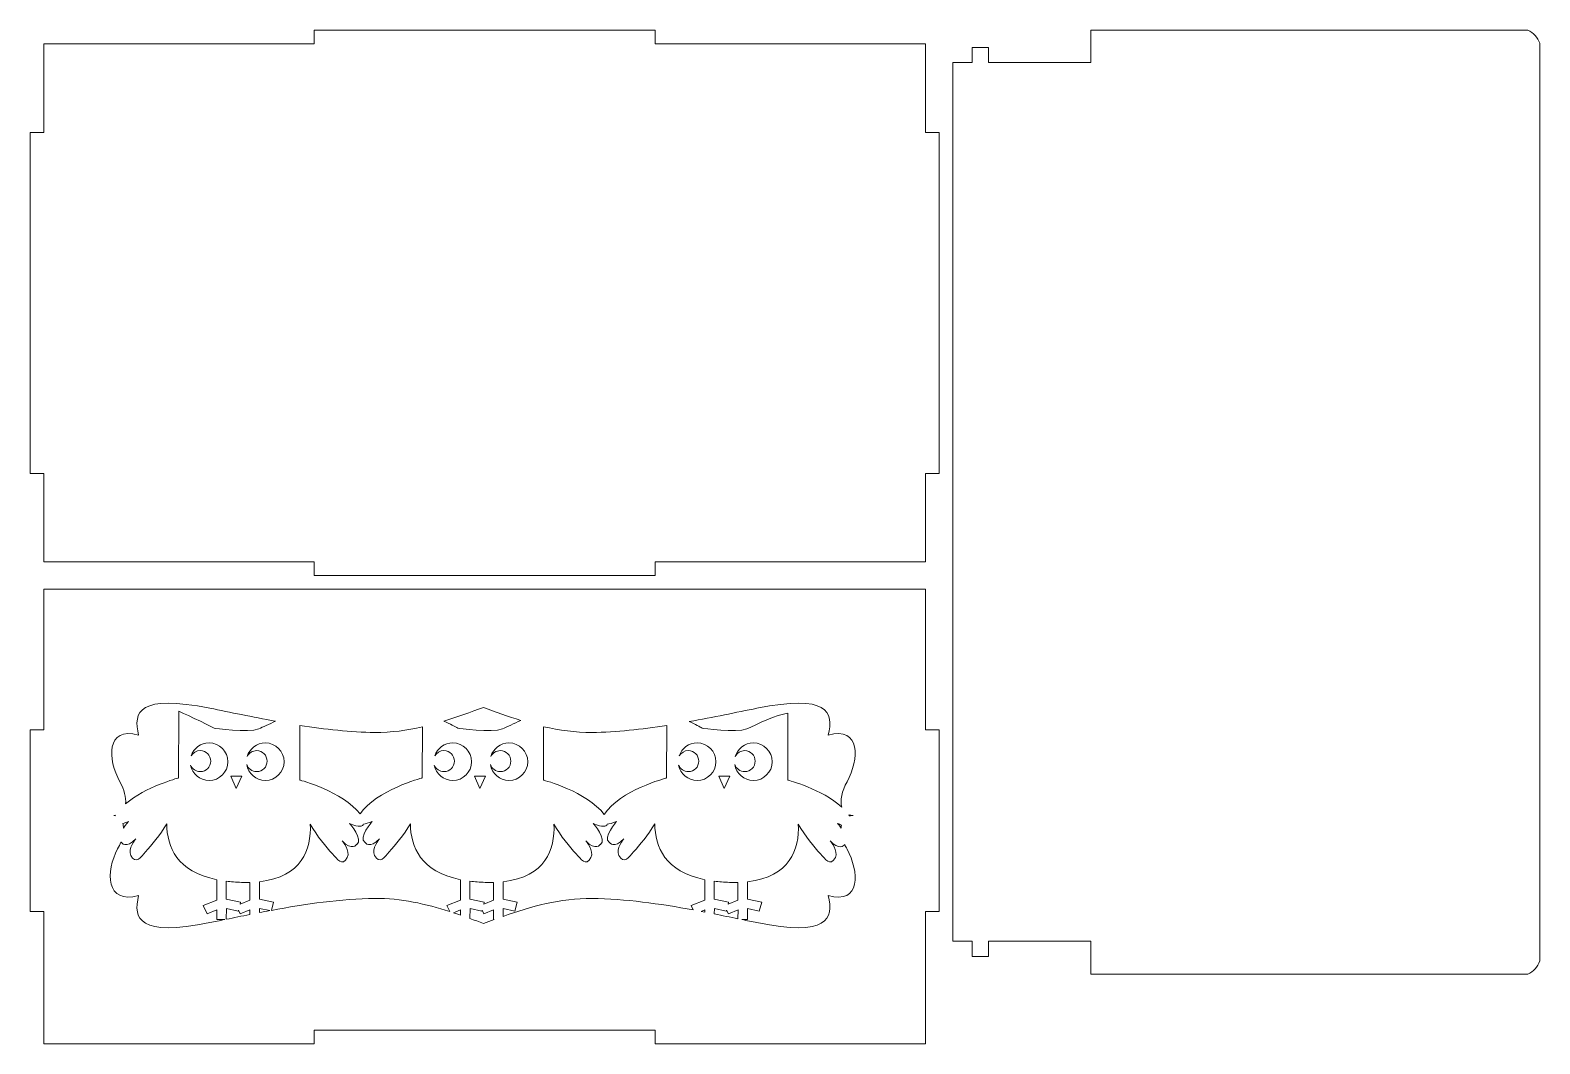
# Model space of a CAD drawing. Header units: millimetres. Extents: x -3306 to 3306, y -396 to 396.
# Drawn here: x -3182.8 to -2850.6, y -283.9 to -60.9 of the extents above; entities that cross this region are included whole.
import ezdxf

# ---------------------------------------------------------------- set-up
doc = ezdxf.new("R2010")
doc.units = ezdxf.units.MM
doc.header["$MEASUREMENT"] = 0
doc.layers.add('Camada 1', color=7, linetype='Continuous')

msp = doc.modelspace()

# ---------------------------------------------------------------- linework, layer by layer
at = {"layer": 'Camada 1', "color": 250, "lineweight": 20}
for points, knots in [([(-3045.3258, -60.876), (-3045.3258, -60.876), (-3120.3258, -60.876), (-3120.3258, -60.876), (-3120.3258, -60.876), (-3120.3258, -60.876), (-3120.3258, -63.876), (-3120.3258, -63.876), (-3120.3258, -63.876), (-3120.3258, -63.876), (-3179.8258, -63.876), (-3179.8258, -63.876), (-3179.8258, -63.876), (-3179.8258, -63.876), (-3179.8258, -83.376), (-3179.8258, -83.376), (-3179.8258, -83.376), (-3179.8258, -83.376), (-3182.8258, -83.376), (-3182.8258, -83.376), (-3182.8258, -83.376), (-3182.8258, -83.376), (-3182.8258, -158.376), (-3182.8258, -158.376), (-3182.8258, -158.376), (-3182.8258, -158.376), (-3179.8258, -158.376), (-3179.8258, -158.376), (-3179.8258, -158.376), (-3179.8258, -158.376), (-3179.8258, -177.876), (-3179.8258, -177.876), (-3179.8258, -177.876), (-3179.8258, -177.876), (-3120.3258, -177.876), (-3120.3258, -177.876), (-3120.3258, -177.876), (-3120.3258, -177.876), (-3120.3258, -180.876), (-3120.3258, -180.876), (-3120.3258, -180.876), (-3120.3258, -180.876), (-3045.3258, -180.876), (-3045.3258, -180.876), (-3045.3258, -180.876), (-3045.3258, -180.876), (-3045.3258, -177.876), (-3045.3258, -177.876), (-3045.3258, -177.876), (-3045.3258, -177.876), (-2985.8258, -177.876), (-2985.8258, -177.876), (-2985.8258, -177.876), (-2985.8258, -177.876), (-2985.8258, -158.376), (-2985.8258, -158.376), (-2985.8258, -158.376), (-2985.8258, -158.376), (-2982.8258, -158.376), (-2982.8258, -158.376), (-2982.8258, -158.376), (-2982.8258, -158.376), (-2982.8258, -83.376), (-2982.8258, -83.376), (-2982.8258, -83.376), (-2982.8258, -83.376), (-2985.8258, -83.376), (-2985.8258, -83.376), (-2985.8258, -83.376), (-2985.8258, -83.376), (-2985.8258, -63.876), (-2985.8258, -63.876), (-2985.8258, -63.876), (-2985.8258, -63.876), (-3045.3258, -63.876), (-3045.3258, -63.876), (-3045.3258, -63.876), (-3045.3258, -63.876), (-3045.3258, -60.876), (-3045.3258, -60.876)], [0, 0, 0, 0, 0.04761905, 0.04761905, 0.04761905, 0.04761905, 0.0952381, 0.0952381, 0.0952381, 0.0952381, 0.14285714, 0.14285714, 0.14285714, 0.14285714, 0.19047619, 0.19047619, 0.19047619, 0.19047619, 0.23809524, 0.23809524, 0.23809524, 0.23809524, 0.28571429, 0.28571429, 0.28571429, 0.28571429, 0.33333333, 0.33333333, 0.33333333, 0.33333333, 0.38095238, 0.38095238, 0.38095238, 0.38095238, 0.42857143, 0.42857143, 0.42857143, 0.42857143, 0.47619048, 0.47619048, 0.47619048, 0.47619048, 0.52380952, 0.52380952, 0.52380952, 0.52380952, 0.57142857, 0.57142857, 0.57142857, 0.57142857, 0.61904762, 0.61904762, 0.61904762, 0.61904762, 0.66666667, 0.66666667, 0.66666667, 0.66666667, 0.71428571, 0.71428571, 0.71428571, 0.71428571, 0.76190476, 0.76190476, 0.76190476, 0.76190476, 0.80952381, 0.80952381, 0.80952381, 0.80952381, 0.85714286, 0.85714286, 0.85714286, 0.85714286, 0.9047619, 0.9047619, 0.9047619, 0.9047619, 1, 1, 1, 1]), ([(-2949.4418, -67.9782), (-2949.4418, -67.9782), (-2971.9418, -67.9782), (-2971.9418, -67.9782), (-2971.9418, -67.9782), (-2971.9418, -67.9782), (-2971.9418, -64.6872), (-2971.9418, -64.6872), (-2971.9418, -64.6872), (-2971.9418, -64.6872), (-2975.5418, -64.6872), (-2975.5418, -64.6872), (-2975.5418, -64.6872), (-2975.5418, -64.6872), (-2975.5418, -67.9782), (-2975.5418, -67.9782), (-2975.5418, -67.9782), (-2975.5418, -67.9782), (-2979.8258, -67.9782), (-2979.8258, -67.9782), (-2979.8258, -67.9782), (-2979.8258, -67.9782), (-2979.8258, -80.376), (-2979.8258, -80.376), (-2979.8258, -80.376), (-2979.8258, -80.376), (-2979.8258, -155.376), (-2979.8258, -155.376), (-2979.8258, -155.376), (-2979.8258, -155.376), (-2979.8258, -261.3109), (-2979.8258, -261.3109), (-2979.8258, -261.3109), (-2979.8258, -261.3109), (-2975.5418, -261.3109), (-2975.5418, -261.3109), (-2975.5418, -261.3109), (-2975.5418, -261.3109), (-2975.5418, -264.668), (-2975.5418, -264.668), (-2975.5418, -264.668), (-2975.5418, -264.668), (-2971.9418, -264.668), (-2971.9418, -264.668), (-2971.9418, -264.668), (-2971.9418, -264.668), (-2971.9418, -261.3109), (-2971.9418, -261.3109), (-2971.9418, -261.3109), (-2971.9418, -261.3109), (-2949.4418, -261.3109), (-2949.4418, -261.3109), (-2949.4418, -261.3109), (-2949.4418, -261.3109), (-2949.4418, -263.1335), (-2949.4418, -263.1335), (-2949.4418, -263.1335), (-2949.4418, -263.1335), (-2949.4418, -266.7335), (-2949.4418, -266.7335), (-2949.4418, -266.7335), (-2949.4418, -266.7335), (-2949.4418, -268.5335), (-2949.4418, -268.5335), (-2949.4418, -268.5335), (-2949.4418, -268.5335), (-2853.2855, -268.5335), (-2853.2855, -268.5335), (-2853.2855, -268.5335), (-2852.0449, -267.9768), (-2851.0845, -266.9386), (-2850.6258, -265.6585), (-2850.6258, -265.6585), (-2850.6258, -265.6585), (-2850.6258, -63.7511), (-2850.6258, -63.7511), (-2850.6258, -63.7511), (-2851.0845, -62.4709), (-2852.0449, -61.4328), (-2853.2855, -60.876), (-2853.2855, -60.876), (-2853.2855, -60.876), (-2862.8258, -60.876), (-2862.8258, -60.876), (-2862.8258, -60.876), (-2862.8258, -60.876), (-2885.3258, -60.876), (-2885.3258, -60.876), (-2885.3258, -60.876), (-2885.3258, -60.876), (-2949.4418, -60.876), (-2949.4418, -60.876), (-2949.4418, -60.876), (-2949.4418, -60.876), (-2949.4418, -62.676), (-2949.4418, -62.676), (-2949.4418, -62.676), (-2949.4418, -62.676), (-2949.4418, -66.276), (-2949.4418, -66.276), (-2949.4418, -66.276), (-2949.4418, -66.276), (-2949.4418, -67.9782), (-2949.4418, -67.9782)], [0, 0, 0, 0, 0.03703704, 0.03703704, 0.03703704, 0.03703704, 0.07407407, 0.07407407, 0.07407407, 0.07407407, 0.11111111, 0.11111111, 0.11111111, 0.11111111, 0.14814815, 0.14814815, 0.14814815, 0.14814815, 0.18518519, 0.18518519, 0.18518519, 0.18518519, 0.22222222, 0.22222222, 0.22222222, 0.22222222, 0.25925926, 0.25925926, 0.25925926, 0.25925926, 0.2962963, 0.2962963, 0.2962963, 0.2962963, 0.33333333, 0.33333333, 0.33333333, 0.33333333, 0.37037037, 0.37037037, 0.37037037, 0.37037037, 0.40740741, 0.40740741, 0.40740741, 0.40740741, 0.44444444, 0.44444444, 0.44444444, 0.44444444, 0.48148148, 0.48148148, 0.48148148, 0.48148148, 0.51851852, 0.51851852, 0.51851852, 0.51851852, 0.55555556, 0.55555556, 0.55555556, 0.55555556, 0.59259259, 0.59259259, 0.59259259, 0.59259259, 0.62962963, 0.62962963, 0.62962963, 0.62962963, 0.66666667, 0.66666667, 0.66666667, 0.66666667, 0.7037037, 0.7037037, 0.7037037, 0.7037037, 0.74074074, 0.74074074, 0.74074074, 0.74074074, 0.77777778, 0.77777778, 0.77777778, 0.77777778, 0.81481481, 0.81481481, 0.81481481, 0.81481481, 0.85185185, 0.85185185, 0.85185185, 0.85185185, 0.88888889, 0.88888889, 0.88888889, 0.88888889, 0.92592593, 0.92592593, 0.92592593, 0.92592593, 1, 1, 1, 1]), ([(-3085.3259, -183.876), (-3085.3259, -183.876), (-3160.3259, -183.876), (-3160.3259, -183.876), (-3160.3259, -183.876), (-3160.3259, -183.876), (-3179.8259, -183.876), (-3179.8259, -183.876), (-3179.8259, -183.876), (-3179.8259, -183.876), (-3179.826, -203.3761), (-3179.826, -203.3761), (-3179.826, -203.3761), (-3179.826, -203.3761), (-3179.826, -214.7688), (-3179.826, -214.7688), (-3179.826, -214.7688), (-3179.826, -214.7688), (-3182.826, -214.7689), (-3182.826, -214.7689), (-3182.826, -214.7689), (-3182.826, -214.7689), (-3182.8259, -254.7688), (-3182.8259, -254.7688), (-3182.8259, -254.7688), (-3182.8259, -254.7688), (-3179.8259, -254.7688), (-3179.8259, -254.7688), (-3179.8259, -254.7688), (-3179.8259, -254.7688), (-3179.8259, -278.3761), (-3179.8259, -278.3761), (-3179.8259, -278.3761), (-3179.8259, -278.3761), (-3179.8259, -283.8761), (-3179.8259, -283.8761), (-3179.8259, -283.8761), (-3179.8259, -283.8761), (-3120.3259, -283.8761), (-3120.3259, -283.8761), (-3120.3259, -283.8761), (-3120.3259, -283.8761), (-3120.3259, -280.8761), (-3120.3259, -280.8761), (-3120.3259, -280.8761), (-3120.3259, -280.8761), (-3045.3259, -280.8761), (-3045.3259, -280.8761), (-3045.3259, -280.8761), (-3045.3259, -280.8761), (-3045.3259, -283.8761), (-3045.3259, -283.8761), (-3045.3259, -283.8761), (-3045.3259, -283.8761), (-2985.8258, -283.8761), (-2985.8258, -283.8761), (-2985.8258, -283.8761), (-2985.8258, -283.8761), (-2985.8258, -254.7688), (-2985.8258, -254.7688), (-2985.8258, -254.7688), (-2985.8258, -254.7688), (-2982.8258, -254.7688), (-2982.8258, -254.7688), (-2982.8258, -254.7688), (-2982.8258, -254.7688), (-2982.8259, -214.7688), (-2982.8259, -214.7688), (-2982.8259, -214.7688), (-2982.8259, -214.7688), (-2985.8258, -214.7689), (-2985.8258, -214.7689), (-2985.8258, -214.7689), (-2985.8258, -214.7689), (-2985.8258, -183.876), (-2985.8258, -183.876), (-2985.8258, -183.876), (-2985.8258, -183.876), (-3085.3259, -183.876), (-3085.3259, -183.876)], [0, 0, 0, 0, 0.04761905, 0.04761905, 0.04761905, 0.04761905, 0.0952381, 0.0952381, 0.0952381, 0.0952381, 0.14285714, 0.14285714, 0.14285714, 0.14285714, 0.19047619, 0.19047619, 0.19047619, 0.19047619, 0.23809524, 0.23809524, 0.23809524, 0.23809524, 0.28571429, 0.28571429, 0.28571429, 0.28571429, 0.33333333, 0.33333333, 0.33333333, 0.33333333, 0.38095238, 0.38095238, 0.38095238, 0.38095238, 0.42857143, 0.42857143, 0.42857143, 0.42857143, 0.47619048, 0.47619048, 0.47619048, 0.47619048, 0.52380952, 0.52380952, 0.52380952, 0.52380952, 0.57142857, 0.57142857, 0.57142857, 0.57142857, 0.61904762, 0.61904762, 0.61904762, 0.61904762, 0.66666667, 0.66666667, 0.66666667, 0.66666667, 0.71428571, 0.71428571, 0.71428571, 0.71428571, 0.76190476, 0.76190476, 0.76190476, 0.76190476, 0.80952381, 0.80952381, 0.80952381, 0.80952381, 0.85714286, 0.85714286, 0.85714286, 0.85714286, 0.9047619, 0.9047619, 0.9047619, 0.9047619, 1, 1, 1, 1]), ([(-3132.5469, -214.5904), (-3134.7438, -215.543), (-3142.3609, -214.443), (-3142.3609, -214.443), (-3142.3609, -214.443), (-3143.6053, -213.6362), (-3150.1251, -210.7078), (-3150.1251, -210.7078), (-3150.1251, -210.7078), (-3150.1251, -210.7078), (-3150.1985, -225.3591), (-3150.1985, -225.3591), (-3150.1985, -225.3591), (-3150.1985, -225.3591), (-3150.2678, -225.4804), (-3150.2678, -225.4804), (-3150.2678, -225.4804), (-3150.2678, -225.4804), (-3150.2785, -225.4148), (-3150.2785, -225.4148), (-3150.2785, -225.4148), (-3150.2785, -225.4148), (-3157.4572, -227.3027), (-3161.8196, -231.0818), (-3161.8196, -231.0818), (-3161.6884, -229.7236), (-3162.1307, -227.9746), (-3163.0973, -226.2205), (-3163.0973, -226.2205), (-3165.8029, -221.3101), (-3166.2128, -213.9773), (-3158.9638, -215.9808), (-3158.9638, -215.9808), (-3160.2672, -210.7908), (-3158.8058, -206.9271), (-3143.2837, -210.0457), (-3143.2837, -210.0457), (-3138.8597, -210.9344), (-3133.9485, -211.9815), (-3128.8488, -212.9111), (-3128.8488, -212.9111), (-3130.2693, -213.5364), (-3131.6085, -214.1836), (-3132.5469, -214.5904)], [0, 0, 0, 0, 0.08333333, 0.08333333, 0.08333333, 0.08333333, 0.16666667, 0.16666667, 0.16666667, 0.16666667, 0.25, 0.25, 0.25, 0.25, 0.33333333, 0.33333333, 0.33333333, 0.33333333, 0.41666667, 0.41666667, 0.41666667, 0.41666667, 0.5, 0.5, 0.5, 0.5, 0.58333333, 0.58333333, 0.58333333, 0.58333333, 0.66666667, 0.66666667, 0.66666667, 0.66666667, 0.75, 0.75, 0.75, 0.75, 0.83333333, 0.83333333, 0.83333333, 0.83333333, 1, 1, 1, 1]), ([(-3004.225, -231.8027), (-3008.549, -227.8454), (-3016.0661, -225.8686), (-3016.0661, -225.8686), (-3016.0661, -225.8686), (-3016.0661, -225.8686), (-3016.0661, -211.1467), (-3016.0661, -211.1467), (-3016.0661, -211.1467), (-3018.5569, -211.3669), (-3022.9515, -213.6379), (-3025.1488, -214.5904), (-3025.1488, -214.5904), (-3027.3457, -215.543), (-3034.9628, -214.443), (-3034.9628, -214.443), (-3034.9628, -214.443), (-3035.408, -214.1543), (-3036.5286, -213.594), (-3037.7843, -212.9934), (-3037.7843, -212.9934), (-3032.5223, -212.0435), (-3027.4506, -210.9607), (-3022.8955, -210.0457), (-3022.8955, -210.0457), (-3007.3734, -206.9271), (-3005.912, -210.7908), (-3007.2152, -215.9808), (-3007.2152, -215.9808), (-2999.9663, -213.9773), (-3000.3762, -221.3101), (-3003.0821, -226.2205), (-3003.0821, -226.2205), (-3004.2299, -228.3038), (-3004.6388, -230.3803), (-3004.225, -231.8027)], [0, 0, 0, 0, 0.1, 0.1, 0.1, 0.1, 0.2, 0.2, 0.2, 0.2, 0.3, 0.3, 0.3, 0.3, 0.4, 0.4, 0.4, 0.4, 0.5, 0.5, 0.5, 0.5, 0.6, 0.6, 0.6, 0.6, 0.7, 0.7, 0.7, 0.7, 0.8, 0.8, 0.8, 0.8, 1, 1, 1, 1]), ([(-3074.8357, -212.7405), (-3076.3992, -213.4162), (-3077.9005, -214.1465), (-3078.9246, -214.5904), (-3078.9246, -214.5904), (-3081.1215, -215.543), (-3088.7386, -214.443), (-3088.7386, -214.443), (-3088.7386, -214.443), (-3089.2117, -214.1363), (-3090.4473, -213.5229), (-3091.7972, -212.8804), (-3091.7972, -212.8804), (-3088.8144, -211.97), (-3085.9154, -210.905), (-3083.0894, -209.8537), (-3083.0894, -209.8537), (-3080.407, -210.8516), (-3077.6589, -211.862), (-3074.8357, -212.7405)], [0, 0, 0, 0, 0.16666667, 0.16666667, 0.16666667, 0.16666667, 0.33333333, 0.33333333, 0.33333333, 0.33333333, 0.5, 0.5, 0.5, 0.5, 0.66666667, 0.66666667, 0.66666667, 0.66666667, 1, 1, 1, 1]), ([(-3096.6562, -225.4148), (-3096.6562, -225.4148), (-3106.6587, -228.0448), (-3110.2245, -233.3112), (-3110.2245, -233.3112), (-3114.0372, -228.3477), (-3123.4642, -225.8686), (-3123.4642, -225.8686), (-3123.4642, -225.8686), (-3123.4642, -225.8686), (-3123.4642, -213.8281), (-3123.4642, -213.8281), (-3123.4642, -213.8281), (-3117.9457, -214.6932), (-3112.3318, -215.3173), (-3106.98, -215.3695), (-3106.98, -215.3695), (-3103.3758, -215.4047), (-3099.894, -214.9242), (-3096.5201, -214.1514), (-3096.5201, -214.1514), (-3096.5201, -214.1514), (-3096.5762, -225.3591), (-3096.5762, -225.3591), (-3096.5762, -225.3591), (-3096.5762, -225.3591), (-3096.6455, -225.4804), (-3096.6455, -225.4804), (-3096.6455, -225.4804), (-3096.6455, -225.4804), (-3096.6562, -225.4148), (-3096.6562, -225.4148)], [0, 0, 0, 0, 0.11111111, 0.11111111, 0.11111111, 0.11111111, 0.22222222, 0.22222222, 0.22222222, 0.22222222, 0.33333333, 0.33333333, 0.33333333, 0.33333333, 0.44444444, 0.44444444, 0.44444444, 0.44444444, 0.55555556, 0.55555556, 0.55555556, 0.55555556, 0.66666667, 0.66666667, 0.66666667, 0.66666667, 0.77777778, 0.77777778, 0.77777778, 0.77777778, 1, 1, 1, 1]), ([(-3042.8804, -225.4148), (-3042.8804, -225.4148), (-3053.0192, -228.0811), (-3056.5201, -233.4197), (-3056.5201, -233.4197), (-3060.2775, -228.3838), (-3069.8419, -225.8686), (-3069.8419, -225.8686), (-3069.8419, -225.8686), (-3069.8419, -225.8686), (-3069.8419, -214.1091), (-3069.8419, -214.1091), (-3069.8419, -214.1091), (-3066.4109, -214.9065), (-3062.8684, -215.4053), (-3059.1989, -215.3695), (-3059.1989, -215.3695), (-3053.8561, -215.3174), (-3048.2521, -214.6954), (-3042.7427, -213.8325), (-3042.7427, -213.8325), (-3042.7427, -213.8325), (-3042.8004, -225.3591), (-3042.8004, -225.3591), (-3042.8004, -225.3591), (-3042.8004, -225.3591), (-3042.8697, -225.4804), (-3042.8697, -225.4804), (-3042.8697, -225.4804), (-3042.8697, -225.4804), (-3042.8804, -225.4148), (-3042.8804, -225.4148)], [0, 0, 0, 0, 0.11111111, 0.11111111, 0.11111111, 0.11111111, 0.22222222, 0.22222222, 0.22222222, 0.22222222, 0.33333333, 0.33333333, 0.33333333, 0.33333333, 0.44444444, 0.44444444, 0.44444444, 0.44444444, 0.55555556, 0.55555556, 0.55555556, 0.55555556, 0.66666667, 0.66666667, 0.66666667, 0.66666667, 0.77777778, 0.77777778, 0.77777778, 0.77777778, 1, 1, 1, 1]), ([(-3139.3268, -221.8072), (-3139.3268, -224.092), (-3141.1796, -225.9462), (-3143.4647, -225.9462), (-3143.4647, -225.9462), (-3145.4815, -225.9462), (-3147.1613, -224.5023), (-3147.5285, -222.5928), (-3147.5285, -222.5928), (-3147.1757, -223.4187), (-3146.356, -223.9975), (-3145.4011, -223.9975), (-3145.4011, -223.9975), (-3144.124, -223.9975), (-3143.0887, -222.9622), (-3143.0887, -221.6851), (-3143.0887, -221.6851), (-3143.0887, -220.408), (-3144.124, -219.3727), (-3145.4011, -219.3727), (-3145.4011, -219.3727), (-3146.2536, -219.3727), (-3146.9982, -219.8341), (-3147.3992, -220.5207), (-3147.3992, -220.5207), (-3146.8581, -218.8646), (-3145.3012, -217.6686), (-3143.4647, -217.6686), (-3143.4647, -217.6686), (-3141.1796, -217.6686), (-3139.3268, -219.5207), (-3139.3268, -221.8072)], [0, 0, 0, 0, 0.11111111, 0.11111111, 0.11111111, 0.11111111, 0.22222222, 0.22222222, 0.22222222, 0.22222222, 0.33333333, 0.33333333, 0.33333333, 0.33333333, 0.44444444, 0.44444444, 0.44444444, 0.44444444, 0.55555556, 0.55555556, 0.55555556, 0.55555556, 0.66666667, 0.66666667, 0.66666667, 0.66666667, 0.77777778, 0.77777778, 0.77777778, 0.77777778, 1, 1, 1, 1]), ([(-3126.9489, -221.8072), (-3126.9489, -224.092), (-3128.8021, -225.9462), (-3131.0872, -225.9462), (-3131.0872, -225.9462), (-3133.1546, -225.9462), (-3134.8678, -224.4289), (-3135.1759, -222.448), (-3135.1759, -222.448), (-3134.8607, -223.3502), (-3134.0023, -223.9975), (-3132.9925, -223.9975), (-3132.9925, -223.9975), (-3131.7154, -223.9975), (-3130.6801, -222.9622), (-3130.6801, -221.6851), (-3130.6801, -221.6851), (-3130.6801, -220.408), (-3131.7154, -219.3727), (-3132.9925, -219.3727), (-3132.9925, -219.3727), (-3133.8987, -219.3727), (-3134.683, -219.8941), (-3135.0622, -220.6531), (-3135.0622, -220.6531), (-3134.5627, -218.9287), (-3132.9722, -217.6686), (-3131.0872, -217.6686), (-3131.0872, -217.6686), (-3128.8021, -217.6686), (-3126.9489, -219.5207), (-3126.9489, -221.8072)], [0, 0, 0, 0, 0.11111111, 0.11111111, 0.11111111, 0.11111111, 0.22222222, 0.22222222, 0.22222222, 0.22222222, 0.33333333, 0.33333333, 0.33333333, 0.33333333, 0.44444444, 0.44444444, 0.44444444, 0.44444444, 0.55555556, 0.55555556, 0.55555556, 0.55555556, 0.66666667, 0.66666667, 0.66666667, 0.66666667, 0.77777778, 0.77777778, 0.77777778, 0.77777778, 1, 1, 1, 1]), ([(-3085.7045, -221.8072), (-3085.7045, -224.092), (-3087.5573, -225.9462), (-3089.8424, -225.9462), (-3089.8424, -225.9462), (-3091.8592, -225.9462), (-3093.539, -224.5023), (-3093.9062, -222.5928), (-3093.9062, -222.5928), (-3093.5534, -223.4187), (-3092.7337, -223.9975), (-3091.7788, -223.9975), (-3091.7788, -223.9975), (-3090.5017, -223.9975), (-3089.4664, -222.9622), (-3089.4664, -221.6851), (-3089.4664, -221.6851), (-3089.4664, -220.408), (-3090.5017, -219.3727), (-3091.7788, -219.3727), (-3091.7788, -219.3727), (-3092.6313, -219.3727), (-3093.3759, -219.8341), (-3093.7769, -220.5207), (-3093.7769, -220.5207), (-3093.2358, -218.8646), (-3091.6789, -217.6686), (-3089.8424, -217.6686), (-3089.8424, -217.6686), (-3087.5573, -217.6686), (-3085.7045, -219.5207), (-3085.7045, -221.8072)], [0, 0, 0, 0, 0.11111111, 0.11111111, 0.11111111, 0.11111111, 0.22222222, 0.22222222, 0.22222222, 0.22222222, 0.33333333, 0.33333333, 0.33333333, 0.33333333, 0.44444444, 0.44444444, 0.44444444, 0.44444444, 0.55555556, 0.55555556, 0.55555556, 0.55555556, 0.66666667, 0.66666667, 0.66666667, 0.66666667, 0.77777778, 0.77777778, 0.77777778, 0.77777778, 1, 1, 1, 1]), ([(-3073.3266, -221.8072), (-3073.3266, -224.092), (-3075.1798, -225.9462), (-3077.4649, -225.9462), (-3077.4649, -225.9462), (-3079.5323, -225.9462), (-3081.2455, -224.4289), (-3081.5536, -222.448), (-3081.5536, -222.448), (-3081.2384, -223.3502), (-3080.38, -223.9975), (-3079.3702, -223.9975), (-3079.3702, -223.9975), (-3078.0931, -223.9975), (-3077.0578, -222.9622), (-3077.0578, -221.6851), (-3077.0578, -221.6851), (-3077.0578, -220.408), (-3078.0931, -219.3727), (-3079.3702, -219.3727), (-3079.3702, -219.3727), (-3080.2764, -219.3727), (-3081.0607, -219.8941), (-3081.4399, -220.6531), (-3081.4399, -220.6531), (-3080.9404, -218.9287), (-3079.3499, -217.6686), (-3077.4649, -217.6686), (-3077.4649, -217.6686), (-3075.1798, -217.6686), (-3073.3266, -219.5207), (-3073.3266, -221.8072)], [0, 0, 0, 0, 0.11111111, 0.11111111, 0.11111111, 0.11111111, 0.22222222, 0.22222222, 0.22222222, 0.22222222, 0.33333333, 0.33333333, 0.33333333, 0.33333333, 0.44444444, 0.44444444, 0.44444444, 0.44444444, 0.55555556, 0.55555556, 0.55555556, 0.55555556, 0.66666667, 0.66666667, 0.66666667, 0.66666667, 0.77777778, 0.77777778, 0.77777778, 0.77777778, 1, 1, 1, 1]), ([(-3036.0666, -225.9462), (-3038.0834, -225.9462), (-3039.7632, -224.5023), (-3040.1304, -222.5928), (-3040.1304, -222.5928), (-3039.7776, -223.4187), (-3038.9579, -223.9975), (-3038.003, -223.9975), (-3038.003, -223.9975), (-3036.7259, -223.9975), (-3035.6906, -222.9622), (-3035.6906, -221.6851), (-3035.6906, -221.6851), (-3035.6906, -220.408), (-3036.7259, -219.3727), (-3038.003, -219.3727), (-3038.003, -219.3727), (-3038.8555, -219.3727), (-3039.6001, -219.8341), (-3040.0011, -220.5207), (-3040.0011, -220.5207), (-3039.46, -218.8646), (-3037.9031, -217.6686), (-3036.0666, -217.6686), (-3036.0666, -217.6686), (-3033.7815, -217.6686), (-3031.9287, -219.5207), (-3031.9287, -221.8072), (-3031.9287, -221.8072), (-3031.9287, -224.092), (-3033.7815, -225.9462), (-3036.0666, -225.9462)], [0, 0, 0, 0, 0.11111111, 0.11111111, 0.11111111, 0.11111111, 0.22222222, 0.22222222, 0.22222222, 0.22222222, 0.33333333, 0.33333333, 0.33333333, 0.33333333, 0.44444444, 0.44444444, 0.44444444, 0.44444444, 0.55555556, 0.55555556, 0.55555556, 0.55555556, 0.66666667, 0.66666667, 0.66666667, 0.66666667, 0.77777778, 0.77777778, 0.77777778, 0.77777778, 1, 1, 1, 1]), ([(-3023.6891, -225.9462), (-3025.7565, -225.9462), (-3027.4697, -224.4289), (-3027.7778, -222.448), (-3027.7778, -222.448), (-3027.4626, -223.3502), (-3026.6042, -223.9975), (-3025.5944, -223.9975), (-3025.5944, -223.9975), (-3024.3173, -223.9975), (-3023.282, -222.9622), (-3023.282, -221.6851), (-3023.282, -221.6851), (-3023.282, -220.408), (-3024.3173, -219.3727), (-3025.5944, -219.3727), (-3025.5944, -219.3727), (-3026.5006, -219.3727), (-3027.2849, -219.8941), (-3027.6641, -220.6531), (-3027.6641, -220.6531), (-3027.1646, -218.9287), (-3025.5741, -217.6686), (-3023.6891, -217.6686), (-3023.6891, -217.6686), (-3021.404, -217.6686), (-3019.5508, -219.5207), (-3019.5508, -221.8072), (-3019.5508, -221.8072), (-3019.5508, -224.092), (-3021.404, -225.9462), (-3023.6891, -225.9462)], [0, 0, 0, 0, 0.11111111, 0.11111111, 0.11111111, 0.11111111, 0.22222222, 0.22222222, 0.22222222, 0.22222222, 0.33333333, 0.33333333, 0.33333333, 0.33333333, 0.44444444, 0.44444444, 0.44444444, 0.44444444, 0.55555556, 0.55555556, 0.55555556, 0.55555556, 0.66666667, 0.66666667, 0.66666667, 0.66666667, 0.77777778, 0.77777778, 0.77777778, 0.77777778, 1, 1, 1, 1]), ([(-3136.2504, -224.9932), (-3136.2504, -224.9932), (-3137.4964, -227.7004), (-3137.4964, -227.7004), (-3137.4964, -227.7004), (-3137.4964, -227.7004), (-3138.6674, -224.9932), (-3138.6674, -224.9932), (-3138.6674, -224.9932), (-3138.6674, -224.9932), (-3136.2504, -224.9932), (-3136.2504, -224.9932)], [0, 0, 0, 0, 0.25, 0.25, 0.25, 0.25, 0.5, 0.5, 0.5, 0.5, 1, 1, 1, 1]), ([(-3082.6281, -224.9932), (-3082.6281, -224.9932), (-3083.8741, -227.7004), (-3083.8741, -227.7004), (-3083.8741, -227.7004), (-3083.8741, -227.7004), (-3085.0451, -224.9932), (-3085.0451, -224.9932), (-3085.0451, -224.9932), (-3085.0451, -224.9932), (-3082.6281, -224.9932), (-3082.6281, -224.9932)], [0, 0, 0, 0, 0.25, 0.25, 0.25, 0.25, 0.5, 0.5, 0.5, 0.5, 1, 1, 1, 1]), ([(-3030.0983, -227.7004), (-3030.0983, -227.7004), (-3031.2693, -224.9932), (-3031.2693, -224.9932), (-3031.2693, -224.9932), (-3031.2693, -224.9932), (-3028.8523, -224.9932), (-3028.8523, -224.9932), (-3028.8523, -224.9932), (-3028.8523, -224.9932), (-3030.0983, -227.7004), (-3030.0983, -227.7004)], [0, 0, 0, 0, 0.25, 0.25, 0.25, 0.25, 0.5, 0.5, 0.5, 0.5, 1, 1, 1, 1]), ([(-3152.7648, -235.4615), (-3152.7706, -240.5703), (-3150.4811, -245.9961), (-3141.7627, -247.7713), (-3141.7627, -247.7713), (-3141.7627, -247.7713), (-3141.7627, -252.2772), (-3141.7627, -252.2772), (-3141.7627, -252.2772), (-3141.7627, -252.2772), (-3144.7655, -253.4834), (-3144.7655, -253.4834), (-3144.7655, -253.4834), (-3144.7655, -253.4834), (-3143.8756, -255.2866), (-3143.8756, -255.2866), (-3143.8756, -255.2866), (-3143.8756, -255.2866), (-3141.7435, -254.4292), (-3141.7435, -254.4292), (-3141.7435, -254.4292), (-3141.7435, -254.4292), (-3141.7703, -256.5325), (-3141.7703, -256.5325), (-3141.7703, -256.5325), (-3141.7703, -256.5325), (-3140.0094, -256.5505), (-3140.0094, -256.5505), (-3140.0094, -256.5505), (-3141.1261, -256.7788), (-3142.2192, -257.002), (-3143.2837, -257.2158), (-3143.2837, -257.2158), (-3158.8058, -260.3345), (-3160.2672, -256.4708), (-3158.9638, -251.2807), (-3158.9638, -251.2807), (-3166.2128, -253.2843), (-3166.2829, -245.9157), (-3163.5773, -241.0052), (-3163.5773, -241.0052), (-3163.2977, -240.4978), (-3163.0623, -239.9909), (-3162.8716, -239.4936), (-3162.8716, -239.4936), (-3162.8716, -239.4936), (-3162.8027, -239.542), (-3162.8027, -239.542), (-3162.8027, -239.542), (-3162.8027, -239.542), (-3161.6773, -241.1291), (-3159.5756, -238.7546), (-3159.5756, -238.7546), (-3159.5756, -238.7546), (-3161.4323, -241.0126), (-3160.6995, -242.4171), (-3160.6995, -242.4171), (-3159.5687, -244.5816), (-3158.4532, -242.7188), (-3157.4335, -241.6215), (-3157.4335, -241.6215), (-3156.0746, -240.1596), (-3154.2507, -237.9853), (-3152.7648, -235.4615)], [0, 0, 0, 0, 0.05882353, 0.05882353, 0.05882353, 0.05882353, 0.11764706, 0.11764706, 0.11764706, 0.11764706, 0.17647059, 0.17647059, 0.17647059, 0.17647059, 0.23529412, 0.23529412, 0.23529412, 0.23529412, 0.29411765, 0.29411765, 0.29411765, 0.29411765, 0.35294118, 0.35294118, 0.35294118, 0.35294118, 0.41176471, 0.41176471, 0.41176471, 0.41176471, 0.47058824, 0.47058824, 0.47058824, 0.47058824, 0.52941176, 0.52941176, 0.52941176, 0.52941176, 0.58823529, 0.58823529, 0.58823529, 0.58823529, 0.64705882, 0.64705882, 0.64705882, 0.64705882, 0.70588235, 0.70588235, 0.70588235, 0.70588235, 0.76470588, 0.76470588, 0.76470588, 0.76470588, 0.82352941, 0.82352941, 0.82352941, 0.82352941, 0.88235294, 0.88235294, 0.88235294, 0.88235294, 1, 1, 1, 1]), ([(-3164.0374, -233.6039), (-3164.0374, -233.6039), (-3164.0989, -233.7048), (-3164.0989, -233.7048), (-3164.0989, -233.7048), (-3164.2117, -233.6735), (-3164.33, -233.6487), (-3164.4537, -233.6306), (-3164.4537, -233.6306), (-3164.3088, -233.6296), (-3164.1701, -233.6205), (-3164.0374, -233.6039)], [0, 0, 0, 0, 0.25, 0.25, 0.25, 0.25, 0.5, 0.5, 0.5, 0.5, 1, 1, 1, 1]), ([(-3161.2029, -234.9421), (-3161.2029, -234.9421), (-3161.7559, -235.5977), (-3162.2808, -236.4252), (-3162.2808, -236.4252), (-3162.2947, -236.0602), (-3162.3469, -235.7196), (-3162.4382, -235.4102), (-3162.4382, -235.4102), (-3162.0901, -235.309), (-3161.6819, -235.157), (-3161.2029, -234.9421)], [0, 0, 0, 0, 0.25, 0.25, 0.25, 0.25, 0.5, 0.5, 0.5, 0.5, 1, 1, 1, 1]), ([(-3090.4993, -254.788), (-3095.7172, -253.1092), (-3101.1908, -251.8356), (-3106.98, -251.892), (-3106.98, -251.892), (-3114.3818, -251.9643), (-3122.2853, -253.1303), (-3129.7437, -254.515), (-3129.7437, -254.515), (-3129.7437, -254.515), (-3129.2586, -252.7297), (-3129.2586, -252.7297), (-3129.2586, -252.7297), (-3129.2586, -252.7297), (-3132.4006, -252.0361), (-3132.4006, -252.0361), (-3132.4006, -252.0361), (-3132.4006, -252.0361), (-3132.4006, -248.2139), (-3132.4006, -248.2139), (-3132.4006, -248.2139), (-3122.9652, -247.1724), (-3120.9626, -241.0946), (-3121.1942, -235.5404), (-3121.1942, -235.5404), (-3119.6722, -238.2233), (-3117.735, -240.5415), (-3116.3095, -242.0753), (-3116.3095, -242.0753), (-3115.2897, -243.1726), (-3114.1741, -245.0354), (-3113.0432, -242.8709), (-3113.0432, -242.8709), (-3112.3103, -241.4664), (-3114.1673, -239.2084), (-3114.1673, -239.2084), (-3114.1673, -239.2084), (-3112.0655, -241.5829), (-3110.9402, -239.9958), (-3110.9402, -239.9958), (-3110.9402, -239.9958), (-3109.4561, -239.0512), (-3112.5398, -235.3959), (-3112.5398, -235.3959), (-3112.5398, -235.3959), (-3110.4151, -236.349), (-3109.674, -236.0728), (-3109.4664, -235.552), (-3109.4664, -235.552), (-3109.0101, -235.4931), (-3108.3979, -235.3087), (-3107.5806, -234.9421), (-3107.5806, -234.9421), (-3107.5806, -234.9421), (-3110.6642, -238.5974), (-3109.1804, -239.542), (-3109.1804, -239.542), (-3109.1804, -239.542), (-3108.055, -241.1291), (-3105.9533, -238.7546), (-3105.9533, -238.7546), (-3105.9533, -238.7546), (-3107.81, -241.0126), (-3107.0772, -242.4171), (-3107.0772, -242.4171), (-3105.9464, -244.5816), (-3104.8309, -242.7188), (-3103.8112, -241.6215), (-3103.8112, -241.6215), (-3102.4523, -240.1596), (-3100.6284, -237.9853), (-3099.1425, -235.4615), (-3099.1425, -235.4615), (-3099.1483, -240.5703), (-3096.8588, -245.9961), (-3088.1404, -247.7713), (-3088.1404, -247.7713), (-3088.1404, -247.7713), (-3088.1404, -252.2772), (-3088.1404, -252.2772), (-3088.1404, -252.2772), (-3088.1404, -252.2772), (-3091.1432, -253.4834), (-3091.1432, -253.4834), (-3091.1432, -253.4834), (-3091.1432, -253.4834), (-3090.4993, -254.788), (-3090.4993, -254.788)], [0, 0, 0, 0, 0.04347826, 0.04347826, 0.04347826, 0.04347826, 0.08695652, 0.08695652, 0.08695652, 0.08695652, 0.13043478, 0.13043478, 0.13043478, 0.13043478, 0.17391304, 0.17391304, 0.17391304, 0.17391304, 0.2173913, 0.2173913, 0.2173913, 0.2173913, 0.26086957, 0.26086957, 0.26086957, 0.26086957, 0.30434783, 0.30434783, 0.30434783, 0.30434783, 0.34782609, 0.34782609, 0.34782609, 0.34782609, 0.39130435, 0.39130435, 0.39130435, 0.39130435, 0.43478261, 0.43478261, 0.43478261, 0.43478261, 0.47826087, 0.47826087, 0.47826087, 0.47826087, 0.52173913, 0.52173913, 0.52173913, 0.52173913, 0.56521739, 0.56521739, 0.56521739, 0.56521739, 0.60869565, 0.60869565, 0.60869565, 0.60869565, 0.65217391, 0.65217391, 0.65217391, 0.65217391, 0.69565217, 0.69565217, 0.69565217, 0.69565217, 0.73913043, 0.73913043, 0.73913043, 0.73913043, 0.7826087, 0.7826087, 0.7826087, 0.7826087, 0.82608696, 0.82608696, 0.82608696, 0.82608696, 0.86956522, 0.86956522, 0.86956522, 0.86956522, 0.91304348, 0.91304348, 0.91304348, 0.91304348, 1, 1, 1, 1]), ([(-3059.1989, -251.892), (-3066.145, -251.8244), (-3072.6364, -253.6714), (-3078.7768, -255.8355), (-3078.7768, -255.8355), (-3078.7768, -255.8355), (-3078.755, -254.0873), (-3078.755, -254.0873), (-3078.755, -254.0873), (-3078.755, -254.0873), (-3076.1607, -254.6597), (-3076.1607, -254.6597), (-3076.1607, -254.6597), (-3076.1607, -254.6597), (-3075.6363, -252.7297), (-3075.6363, -252.7297), (-3075.6363, -252.7297), (-3075.6363, -252.7297), (-3078.7783, -252.0361), (-3078.7783, -252.0361), (-3078.7783, -252.0361), (-3078.7783, -252.0361), (-3078.7783, -248.2139), (-3078.7783, -248.2139), (-3078.7783, -248.2139), (-3069.3429, -247.1724), (-3067.3403, -241.0946), (-3067.5719, -235.5404), (-3067.5719, -235.5404), (-3066.0499, -238.2233), (-3064.1127, -240.5415), (-3062.6872, -242.0753), (-3062.6872, -242.0753), (-3061.6674, -243.1726), (-3060.5518, -245.0354), (-3059.4209, -242.8709), (-3059.4209, -242.8709), (-3058.688, -241.4664), (-3060.545, -239.2084), (-3060.545, -239.2084), (-3060.545, -239.2084), (-3058.4432, -241.5829), (-3057.3179, -239.9958), (-3057.3179, -239.9958), (-3057.3179, -239.9958), (-3055.8338, -239.0512), (-3058.9175, -235.3959), (-3058.9175, -235.3959), (-3058.9175, -235.3959), (-3056.8146, -236.3393), (-3056.067, -236.0783), (-3055.8507, -235.5679), (-3055.8507, -235.5679), (-3055.3807, -235.5353), (-3054.7219, -235.3535), (-3053.8048, -234.9421), (-3053.8048, -234.9421), (-3053.8048, -234.9421), (-3056.8884, -238.5974), (-3055.4046, -239.542), (-3055.4046, -239.542), (-3055.4046, -239.542), (-3054.2792, -241.1291), (-3052.1775, -238.7546), (-3052.1775, -238.7546), (-3052.1775, -238.7546), (-3054.0342, -241.0126), (-3053.3014, -242.4171), (-3053.3014, -242.4171), (-3052.1706, -244.5816), (-3051.0551, -242.7188), (-3050.0354, -241.6215), (-3050.0354, -241.6215), (-3048.6765, -240.1596), (-3046.8526, -237.9853), (-3045.3667, -235.4615), (-3045.3667, -235.4615), (-3045.3725, -240.5703), (-3043.083, -245.9961), (-3034.3646, -247.7713), (-3034.3646, -247.7713), (-3034.3646, -247.7713), (-3034.3646, -252.2772), (-3034.3646, -252.2772), (-3034.3646, -252.2772), (-3034.3646, -252.2772), (-3037.3674, -253.4834), (-3037.3674, -253.4834), (-3037.3674, -253.4834), (-3037.3674, -253.4834), (-3036.9007, -254.4292), (-3036.9007, -254.4292), (-3036.9007, -254.4292), (-3044.222, -253.0825), (-3051.9508, -251.9627), (-3059.1989, -251.892)], [0, 0, 0, 0, 0.04, 0.04, 0.04, 0.04, 0.08, 0.08, 0.08, 0.08, 0.12, 0.12, 0.12, 0.12, 0.16, 0.16, 0.16, 0.16, 0.2, 0.2, 0.2, 0.2, 0.24, 0.24, 0.24, 0.24, 0.28, 0.28, 0.28, 0.28, 0.32, 0.32, 0.32, 0.32, 0.36, 0.36, 0.36, 0.36, 0.4, 0.4, 0.4, 0.4, 0.44, 0.44, 0.44, 0.44, 0.48, 0.48, 0.48, 0.48, 0.52, 0.52, 0.52, 0.52, 0.56, 0.56, 0.56, 0.56, 0.6, 0.6, 0.6, 0.6, 0.64, 0.64, 0.64, 0.64, 0.68, 0.68, 0.68, 0.68, 0.72, 0.72, 0.72, 0.72, 0.76, 0.76, 0.76, 0.76, 0.8, 0.8, 0.8, 0.8, 0.84, 0.84, 0.84, 0.84, 0.88, 0.88, 0.88, 0.88, 0.92, 0.92, 0.92, 0.92, 1, 1, 1, 1]), ([(-3007.2154, -251.2807), (-3005.912, -256.4708), (-3007.3734, -260.3345), (-3022.8955, -257.2158), (-3022.8955, -257.2158), (-3023.9741, -256.9991), (-3025.082, -256.7729), (-3026.2142, -256.5415), (-3026.2142, -256.5415), (-3026.2142, -256.5415), (-3025.01, -256.5538), (-3025.01, -256.5538), (-3025.01, -256.5538), (-3025.01, -256.5538), (-3024.9792, -254.0873), (-3024.9792, -254.0873), (-3024.9792, -254.0873), (-3024.9792, -254.0873), (-3022.3849, -254.6597), (-3022.3849, -254.6597), (-3022.3849, -254.6597), (-3022.3849, -254.6597), (-3021.8605, -252.7297), (-3021.8605, -252.7297), (-3021.8605, -252.7297), (-3021.8605, -252.7297), (-3025.0025, -252.0361), (-3025.0025, -252.0361), (-3025.0025, -252.0361), (-3025.0025, -252.0361), (-3025.0025, -248.2139), (-3025.0025, -248.2139), (-3025.0025, -248.2139), (-3015.5671, -247.1724), (-3013.5645, -241.0946), (-3013.7961, -235.5404), (-3013.7961, -235.5404), (-3012.2741, -238.2233), (-3010.3369, -240.5415), (-3008.9114, -242.0753), (-3008.9114, -242.0753), (-3007.8916, -243.1726), (-3006.776, -245.0354), (-3005.6451, -242.8709), (-3005.6451, -242.8709), (-3004.9122, -241.4664), (-3006.7692, -239.2084), (-3006.7692, -239.2084), (-3006.7692, -239.2084), (-3004.8828, -241.3396), (-3003.7832, -240.2797), (-3003.5776, -240.04), (-3003.5776, -240.04), (-3003.4317, -240.3717), (-3003.2665, -240.7063), (-3003.0821, -241.041), (-3003.0821, -241.041), (-3000.3762, -245.9515), (-2999.9663, -253.2843), (-3007.2154, -251.2807)], [0, 0, 0, 0, 0.0625, 0.0625, 0.0625, 0.0625, 0.125, 0.125, 0.125, 0.125, 0.1875, 0.1875, 0.1875, 0.1875, 0.25, 0.25, 0.25, 0.25, 0.3125, 0.3125, 0.3125, 0.3125, 0.375, 0.375, 0.375, 0.375, 0.4375, 0.4375, 0.4375, 0.4375, 0.5, 0.5, 0.5, 0.5, 0.5625, 0.5625, 0.5625, 0.5625, 0.625, 0.625, 0.625, 0.625, 0.6875, 0.6875, 0.6875, 0.6875, 0.75, 0.75, 0.75, 0.75, 0.8125, 0.8125, 0.8125, 0.8125, 0.875, 0.875, 0.875, 0.875, 1, 1, 1, 1]), ([(-3004.376, -236.4091), (-3004.7869, -235.8166), (-3005.1417, -235.3959), (-3005.1417, -235.3959), (-3005.1417, -235.3959), (-3004.8299, -235.5358), (-3004.5487, -235.6485), (-3004.2938, -235.7385), (-3004.2938, -235.7385), (-3004.3374, -235.9504), (-3004.3647, -236.1746), (-3004.376, -236.4091)], [0, 0, 0, 0, 0.25, 0.25, 0.25, 0.25, 0.5, 0.5, 0.5, 0.5, 1, 1, 1, 1]), ([(-3001.7395, -233.6306), (-3002.0238, -233.6337), (-3002.2841, -233.6679), (-3002.5214, -233.73), (-3002.5214, -233.73), (-3002.5214, -233.73), (-3002.7008, -233.4772), (-3002.7008, -233.4772), (-3002.7008, -233.4772), (-3002.4173, -233.5733), (-3002.0974, -233.6267), (-3001.7395, -233.6306)], [0, 0, 0, 0, 0.25, 0.25, 0.25, 0.25, 0.5, 0.5, 0.5, 0.5, 1, 1, 1, 1]), ([(-3134.4798, -248.3538), (-3134.4798, -248.3538), (-3134.4798, -252.2772), (-3134.4798, -252.2772), (-3134.4798, -252.2772), (-3134.4798, -252.2772), (-3136.6556, -253.1512), (-3136.6556, -253.1512), (-3136.6556, -253.1512), (-3136.6556, -253.1512), (-3136.5409, -252.7298), (-3136.5409, -252.7298), (-3136.5409, -252.7298), (-3136.5409, -252.7298), (-3139.6835, -252.0361), (-3139.6835, -252.0361), (-3139.6835, -252.0361), (-3139.6835, -252.0361), (-3139.6835, -248.1086), (-3139.6835, -248.1086), (-3139.6835, -248.1086), (-3138.6519, -248.2374), (-3137.5456, -248.3224), (-3136.3551, -248.3562), (-3136.3551, -248.3562), (-3135.7026, -248.3747), (-3135.0803, -248.3718), (-3134.4798, -248.3538)], [0, 0, 0, 0, 0.125, 0.125, 0.125, 0.125, 0.25, 0.25, 0.25, 0.25, 0.375, 0.375, 0.375, 0.375, 0.5, 0.5, 0.5, 0.5, 0.625, 0.625, 0.625, 0.625, 0.75, 0.75, 0.75, 0.75, 1, 1, 1, 1]), ([(-3082.9186, -252.7298), (-3082.9186, -252.7298), (-3086.0612, -252.0361), (-3086.0612, -252.0361), (-3086.0612, -252.0361), (-3086.0612, -252.0361), (-3086.0612, -248.1086), (-3086.0612, -248.1086), (-3086.0612, -248.1086), (-3085.0296, -248.2374), (-3083.9233, -248.3224), (-3082.7328, -248.3562), (-3082.7328, -248.3562), (-3082.0803, -248.3747), (-3081.458, -248.3718), (-3080.8575, -248.3538), (-3080.8575, -248.3538), (-3080.8575, -248.3538), (-3080.8575, -252.2772), (-3080.8575, -252.2772), (-3080.8575, -252.2772), (-3080.8575, -252.2772), (-3083.0333, -253.1512), (-3083.0333, -253.1512), (-3083.0333, -253.1512), (-3083.0333, -253.1512), (-3082.9186, -252.7298), (-3082.9186, -252.7298)], [0, 0, 0, 0, 0.125, 0.125, 0.125, 0.125, 0.25, 0.25, 0.25, 0.25, 0.375, 0.375, 0.375, 0.375, 0.5, 0.5, 0.5, 0.5, 0.625, 0.625, 0.625, 0.625, 0.75, 0.75, 0.75, 0.75, 1, 1, 1, 1]), ([(-3029.1428, -252.7298), (-3029.1428, -252.7298), (-3032.2854, -252.0361), (-3032.2854, -252.0361), (-3032.2854, -252.0361), (-3032.2854, -252.0361), (-3032.2854, -248.1086), (-3032.2854, -248.1086), (-3032.2854, -248.1086), (-3031.2538, -248.2374), (-3030.1475, -248.3224), (-3028.957, -248.3562), (-3028.957, -248.3562), (-3028.3045, -248.3747), (-3027.6822, -248.3718), (-3027.0817, -248.3538), (-3027.0817, -248.3538), (-3027.0817, -248.3538), (-3027.0817, -252.2772), (-3027.0817, -252.2772), (-3027.0817, -252.2772), (-3027.0817, -252.2772), (-3029.2575, -253.1512), (-3029.2575, -253.1512), (-3029.2575, -253.1512), (-3029.2575, -253.1512), (-3029.1428, -252.7298), (-3029.1428, -252.7298)], [0, 0, 0, 0, 0.125, 0.125, 0.125, 0.125, 0.25, 0.25, 0.25, 0.25, 0.375, 0.375, 0.375, 0.375, 0.5, 0.5, 0.5, 0.5, 0.625, 0.625, 0.625, 0.625, 0.75, 0.75, 0.75, 0.75, 1, 1, 1, 1]), ([(-3134.4734, -255.4278), (-3136.2564, -255.7828), (-3138.0003, -256.1397), (-3139.6902, -256.4853), (-3139.6902, -256.4853), (-3139.6902, -256.4853), (-3139.6599, -254.0874), (-3139.6599, -254.0874), (-3139.6599, -254.0874), (-3139.6599, -254.0874), (-3137.0663, -254.6597), (-3137.0663, -254.6597), (-3137.0663, -254.6597), (-3137.0663, -254.6597), (-3137.008, -254.4455), (-3137.008, -254.4455), (-3137.008, -254.4455), (-3137.008, -254.4455), (-3136.5932, -255.2867), (-3136.5932, -255.2867), (-3136.5932, -255.2867), (-3136.5932, -255.2867), (-3134.4607, -254.4292), (-3134.4607, -254.4292), (-3134.4607, -254.4292), (-3134.4607, -254.4292), (-3134.4734, -255.4278), (-3134.4734, -255.4278)], [0, 0, 0, 0, 0.125, 0.125, 0.125, 0.125, 0.25, 0.25, 0.25, 0.25, 0.375, 0.375, 0.375, 0.375, 0.5, 0.5, 0.5, 0.5, 0.625, 0.625, 0.625, 0.625, 0.75, 0.75, 0.75, 0.75, 1, 1, 1, 1]), ([(-3130.1203, -254.5853), (-3130.8816, -254.7277), (-3131.6382, -254.8721), (-3132.3889, -255.0178), (-3132.3889, -255.0178), (-3132.3889, -255.0178), (-3132.3773, -254.0873), (-3132.3773, -254.0873), (-3132.3773, -254.0873), (-3132.3773, -254.0873), (-3130.1203, -254.5853), (-3130.1203, -254.5853)], [0, 0, 0, 0, 0.25, 0.25, 0.25, 0.25, 0.5, 0.5, 0.5, 0.5, 1, 1, 1, 1]), ([(-3088.1359, -255.5791), (-3088.648, -255.4017), (-3089.1625, -255.227), (-3089.6795, -255.0558), (-3089.6795, -255.0558), (-3089.6795, -255.0558), (-3088.1212, -254.4292), (-3088.1212, -254.4292), (-3088.1212, -254.4292), (-3088.1212, -254.4292), (-3088.1359, -255.5791), (-3088.1359, -255.5791)], [0, 0, 0, 0, 0.25, 0.25, 0.25, 0.25, 0.5, 0.5, 0.5, 0.5, 1, 1, 1, 1]), ([(-3080.7221, -256.534), (-3081.517, -256.824), (-3082.306, -257.1164), (-3083.0894, -257.4079), (-3083.0894, -257.4079), (-3084.0726, -257.0422), (-3085.0646, -256.6747), (-3086.0658, -256.3128), (-3086.0658, -256.3128), (-3086.0658, -256.3128), (-3086.0376, -254.0874), (-3086.0376, -254.0874), (-3086.0376, -254.0874), (-3086.0376, -254.0874), (-3083.444, -254.6597), (-3083.444, -254.6597), (-3083.444, -254.6597), (-3083.444, -254.6597), (-3083.3857, -254.4455), (-3083.3857, -254.4455), (-3083.3857, -254.4455), (-3083.3857, -254.4455), (-3082.9709, -255.2867), (-3082.9709, -255.2867), (-3082.9709, -255.2867), (-3082.9709, -255.2867), (-3080.8384, -254.4292), (-3080.8384, -254.4292), (-3080.8384, -254.4292), (-3080.8384, -254.4292), (-3080.8651, -256.5325), (-3080.8651, -256.5325), (-3080.8651, -256.5325), (-3080.8651, -256.5325), (-3080.7221, -256.534), (-3080.7221, -256.534)], [0, 0, 0, 0, 0.1, 0.1, 0.1, 0.1, 0.2, 0.2, 0.2, 0.2, 0.3, 0.3, 0.3, 0.3, 0.4, 0.4, 0.4, 0.4, 0.5, 0.5, 0.5, 0.5, 0.6, 0.6, 0.6, 0.6, 0.7, 0.7, 0.7, 0.7, 0.8, 0.8, 0.8, 0.8, 1, 1, 1, 1]), ([(-3034.3515, -254.9094), (-3034.3515, -254.9094), (-3035.1565, -254.7554), (-3035.1565, -254.7554), (-3035.1565, -254.7554), (-3035.1565, -254.7554), (-3034.3454, -254.4292), (-3034.3454, -254.4292), (-3034.3454, -254.4292), (-3034.3454, -254.4292), (-3034.3515, -254.9094), (-3034.3515, -254.9094)], [0, 0, 0, 0, 0.25, 0.25, 0.25, 0.25, 0.5, 0.5, 0.5, 0.5, 1, 1, 1, 1]), ([(-3027.0871, -256.363), (-3028.7709, -256.0187), (-3030.5056, -255.665), (-3032.2773, -255.3144), (-3032.2773, -255.3144), (-3032.2773, -255.3144), (-3032.2618, -254.0874), (-3032.2618, -254.0874), (-3032.2618, -254.0874), (-3032.2618, -254.0874), (-3029.6682, -254.6597), (-3029.6682, -254.6597), (-3029.6682, -254.6597), (-3029.6682, -254.6597), (-3029.6099, -254.4455), (-3029.6099, -254.4455), (-3029.6099, -254.4455), (-3029.6099, -254.4455), (-3029.1951, -255.2867), (-3029.1951, -255.2867), (-3029.1951, -255.2867), (-3029.1951, -255.2867), (-3027.0626, -254.4292), (-3027.0626, -254.4292), (-3027.0626, -254.4292), (-3027.0626, -254.4292), (-3027.0871, -256.363), (-3027.0871, -256.363)], [0, 0, 0, 0, 0.125, 0.125, 0.125, 0.125, 0.25, 0.25, 0.25, 0.25, 0.375, 0.375, 0.375, 0.375, 0.5, 0.5, 0.5, 0.5, 0.625, 0.625, 0.625, 0.625, 0.75, 0.75, 0.75, 0.75, 1, 1, 1, 1])]:
    msp.add_open_spline(points, degree=3, knots=knots, dxfattribs=at)

doc.saveas('drawing.dxf')
